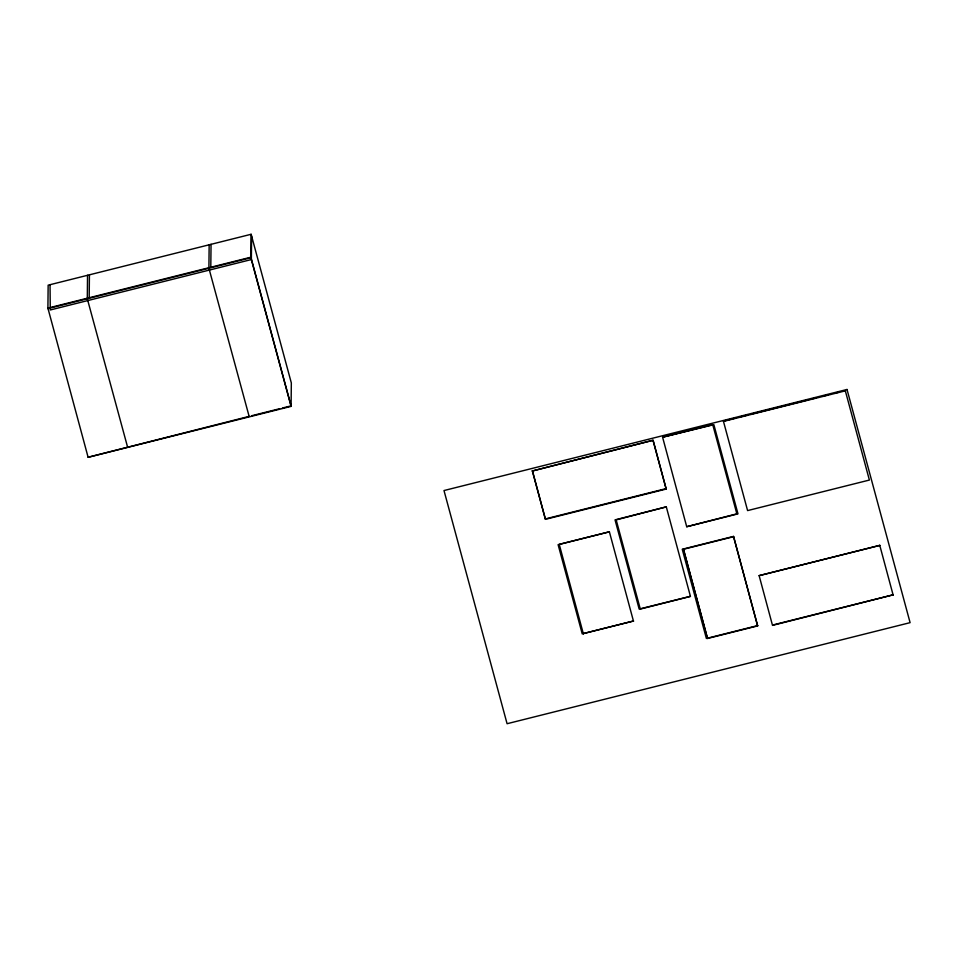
<?xml version="1.0" encoding="UTF-8"?>
<svg xmlns="http://www.w3.org/2000/svg" width="958" height="958" viewBox="0 0 958 958"><rect width="100%" height="100%" fill="white"/><g stroke="black" fill="none" stroke-linecap="round" stroke-linejoin="round"><path stroke-width="1.44" d="M50.032 284.706L50.283 309.973L251.367 259.546L251.607 236.099M87.537 275.293L87.298 298.74L127.522 446.883M89.19 297.758L89.429 274.826M251.116 234.279L250.864 257.726L47.9 308.62L48.151 285.173L251.116 234.279L291.328 382.925L291.088 406.372L88.112 457.277L249.236 416.359M209.155 244.793L208.904 268.252L249.128 416.383M210.796 267.258L211.047 244.326M532.361 470.989L653.116 440.249L666.193 489.047L545.437 519.332L532.361 470.989L653.116 440.249M545.437 519.332L532.361 470.534M633.513 621.311L609.384 531.81L558.107 544.671L582.236 633.861L633.513 621L583.374 633.573M609.384 531.81L559.244 544.384L583.374 633.885M662.589 437.219L713.854 424.669L737.983 513.859L686.718 526.72L662.589 437.219L712.728 424.645L736.858 513.835L686.718 526.72M707.519 638.483L683.389 548.982L707.519 638.483L757.646 625.909L733.529 536.408L682.252 549.269L706.381 638.459L757.658 625.598M757.646 625.909L733.529 536.408M759.131 575.638L879.779 545.377L759.131 575.638L772.507 625.382L893.155 594.822L773.944 624.712M845.255 390.864L723.47 421.4L747.599 510.59L869.385 480.054L845.255 390.553M666.301 506.866L615.036 519.871L639.166 609.06L690.443 596.367L640.303 609.084L616.174 519.895L666.301 506.866L690.443 596.367M251.942 415.676L279.628 408.731M282.394 408.036L291.088 405.857L250.876 257.211L47.9 308.105L88.112 457.277M723.482 421.089L736.522 417.82M739.42 417.089L748.126 414.91M751.024 414.179L790.17 404.372M793.068 403.641L809.019 399.642M811.917 398.911L816.264 397.821M823.509 396.001L827.868 394.912M835.113 393.091L839.459 392.002M546.886 518.518L666.193 488.592M683.389 549.293L733.517 536.72M879.779 545.377L893.155 595.134M653.116 440.704L666.193 489.047M250.864 257.726L291.088 406.372M847.016 389.475L443.997 490.544L507.081 723.721L910.1 622.652L847.016 389.475"/></g></svg>
